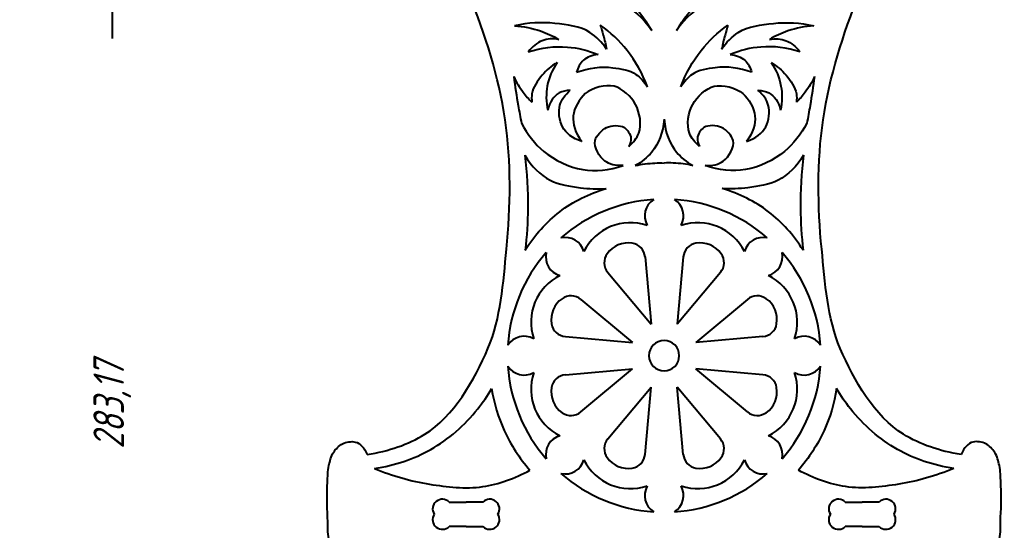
# Model space of a CAD drawing. Header units: millimetres. Extents: x -487 to -69, y -139 to 221.
# Drawn here: x -487 to -326.4, y 26.6 to 110.2 of the extents above; entities that cross this region are included whole.
import ezdxf

# ---------------------------------------------------------------- set-up
doc = ezdxf.new("R2010")
doc.units = ezdxf.units.MM
doc.linetypes.add('K5LT32768', pattern=[0])
doc.linetypes.add('K5LT_THIN', pattern=[0])
doc.styles.add('KDIMTEXTSTYLE', font='GOST_AU.SHX', dxfattribs={"width": 0.96, "oblique": 15, "height": 5})
doc.dimstyles.new('KDIMSTYLE (1.00)', dxfattribs={"dimtxt": 5, "dimasz": 1, "dimexe": 2, "dimexo": 0, "dimgap": 1, "dimtad": 1, "dimtxsty": 'KDIMTEXTSTYLE', "dimsah": 1, "dimcen": 0, "dimdle": 1, "dimadec": 0, "dimazin": 0, "dimtfac": 0.667, "dimtmove": 0, "dimatfit": 3, "dimfxl": 1, "dimtvp": 1, "dimtolj": 1, "dimtzin": 0, "dimarcsym": 0})

# ---------------------------------------------------------------- blocks, each defined once
blk = doc.blocks.new('KDIMARROW_01')
blk.add_hatch(color=0).paths.add_polyline_path([(0, 0), (-5, 0.66), (-4.5, 0), (-5, -0.66)])
at = {"color": 0, "linetype": 'K5LT_THIN'}
for p, q in [((-4.5, 0), (-5, 0.66)), ((-5, 0.66), (0, 0)), ((0, 0), (-5, -0.66)), ((-5, -0.66), (-4.5, 0)), ((0, 0), (-1, 0))]:
    blk.add_line(p, q, dxfattribs=at)

msp = doc.modelspace()

# ---------------------------------------------------------------- linework, layer by layer
at = {"color": 30, "linetype": 'K5LT32768', "true_color": 0xff8000}
for p, q in [((-384.769, 71.351), (-383.791, 60.381)), ((-378.526, 71.351), (-379.504, 60.381)), ((-390.857, 68.829), (-383.791, 60.381)), ((-372.438, 68.829), (-379.504, 60.381)), ((-395.271, 64.415), (-386.822, 57.349)), ((-368.024, 64.415), (-376.473, 57.349)), ((-397.793, 58.327), (-386.822, 57.349)), ((-365.502, 58.327), (-376.473, 57.349)), ((-397.793, 52.084), (-386.822, 53.062)), ((-395.271, 45.996), (-386.822, 53.062)), ((-365.502, 52.084), (-376.473, 53.062)), ((-368.024, 45.996), (-376.473, 53.062)), ((-390.857, 41.582), (-383.791, 50.031)), ((-384.769, 39.06), (-383.791, 50.031)), ((-372.438, 41.582), (-379.504, 50.031)), ((-378.526, 39.06), (-379.504, 50.031)), ((-416.771, 31.26), (-414.016, 31.26)), ((-411.261, 31.26), (-414.016, 31.26)), ((-352.034, 31.26), (-349.279, 31.26)), ((-346.524, 31.26), (-349.279, 31.26)), ((-414.016, 27.26), (-416.771, 27.26)), ((-414.016, 27.26), (-411.261, 27.26)), ((-349.279, 27.26), (-352.034, 27.26)), ((-349.279, 27.26), (-346.524, 27.26))]:
    msp.add_line(p, q, dxfattribs=at)
for centre, radius, start, end in [((-381.647, 55.206), 25.606, 93.815, 131.185), ((-381.647, 78.076), 3.175, 122.45639, 209.30135), ((-381.647, 78.076), 3.175, 330.69865, 57.54361), ((-381.647, 55.206), 25.606, 48.815, 86.185), ((-387.12, 68.417), 8.545, 71.55247, 153.44753), ((-376.175, 68.417), 8.545, 26.55247, 108.44753), ((-397.819, 71.378), 3.175, 15.69865, 102.54361), ((-365.476, 71.378), 3.175, 77.45639, 164.30135), ((-387.54, 69.432), 4.22, 80.58721, 144.41279), ((-387.259, 71.129), 2.5, 5.09361, 80.58721), ((-376.036, 71.129), 2.5, 99.41279, 174.90639), ((-375.755, 69.432), 4.22, 35.58721, 99.41279), ((-381.647, 55.206), 25.606, 138.815, 176.185), ((-397.819, 71.378), 3.175, 167.45639, 254.30135), ((-388.939, 70.433), 2.5, 144.41279, 219.90639), ((-374.356, 70.433), 2.5, 320.09361, 35.58721), ((-365.476, 71.378), 3.175, 285.69865, 12.54361), ((-381.647, 55.206), 25.606, 3.815, 41.185), ((-394.859, 60.678), 8.545, 116.55247, 198.44753), ((-368.436, 60.678), 8.545, 341.55247, 63.44753), ((-395.874, 61.099), 4.22, 125.58721, 189.41279), ((-396.875, 62.497), 2.5, 50.09361, 125.58721), ((-366.42, 62.497), 2.5, 54.41279, 129.90639), ((-367.421, 61.099), 4.22, 350.58721, 54.41279), ((-397.571, 60.817), 2.5, 189.41279, 264.90639), ((-365.724, 60.817), 2.5, 275.09361, 350.58721), ((-404.518, 55.206), 3.175, 60.69865, 147.54361), ((-358.777, 55.206), 3.175, 32.45639, 119.30135), ((-381.647, 55.206), 2.479, 90, 270), ((-381.647, 55.206), 2.479, 270, 90), ((-404.518, 55.206), 3.175, 212.45639, 299.30135), ((-381.647, 55.206), 25.606, 183.815, 221.185), ((-381.647, 55.206), 25.606, 318.815, 356.185), ((-358.777, 55.206), 3.175, 240.69865, 327.54361), ((-394.859, 49.734), 8.545, 161.55247, 243.44753), ((-397.571, 49.594), 2.5, 95.09361, 170.58721), ((-365.724, 49.594), 2.5, 9.41279, 84.90639), ((-368.436, 49.734), 8.545, 296.55247, 18.44753), ((-395.874, 49.313), 4.22, 170.58721, 234.41279), ((-367.421, 49.313), 4.22, 305.58721, 9.41279), ((-396.875, 47.914), 2.5, 234.41279, 309.90639), ((-366.42, 47.914), 2.5, 230.09361, 305.58721), ((-397.819, 39.034), 3.175, 105.69865, 192.54361), ((-365.476, 39.034), 3.175, 347.45639, 74.30135), ((-388.939, 39.978), 2.5, 140.09361, 215.58721), ((-374.356, 39.978), 2.5, 324.41279, 39.90639), ((-387.259, 39.282), 2.5, 279.41279, 354.90639), ((-376.036, 39.282), 2.5, 185.09361, 260.58721), ((-397.819, 39.034), 3.175, 257.45639, 344.30135), ((-387.12, 41.995), 8.545, 206.55247, 288.44753), ((-387.54, 40.979), 4.22, 215.58721, 279.41279), ((-376.175, 41.995), 8.545, 251.55247, 333.44753), ((-375.755, 40.979), 4.22, 260.58721, 324.41279), ((-365.476, 39.034), 3.175, 195.69865, 282.54361), ((-381.647, 55.206), 25.606, 228.815, 266.185), ((-381.647, 55.206), 25.606, 273.815, 311.185), ((-381.647, 32.335), 3.175, 150.69865, 237.54361), ((-381.647, 32.335), 3.175, 302.45639, 29.30135), ((-417.893, 30.137), 1.588, 45, 213.5549), ((-410.139, 30.137), 1.588, 326.4451, 135), ((-353.156, 30.137), 1.588, 45, 213.5549), ((-345.401, 30.137), 1.588, 326.4451, 135), ((-417.893, 28.382), 1.588, 146.4451, 315), ((-410.139, 28.382), 1.588, 225, 33.5549), ((-353.156, 28.382), 1.588, 146.4451, 315), ((-345.401, 28.382), 1.588, 225, 33.5549)]:
    msp.add_arc(centre, radius, start, end, dxfattribs=at)
for points, knots in [([(-430.196, 39.059), (-426.629, 39.576), (-423.488, 40.67), (-420.772, 42.341), (-416.029, 45.258), (-412.658, 51.163), (-410.435, 56.371), (-408.326, 61.308), (-407.949, 67.16), (-407.407, 72.615), (-406.712, 79.612), (-406.624, 86.879), (-407.629, 93.808), (-408.645, 100.814), (-410.897, 107.797), (-413.536, 114.409), (-415.322, 118.882), (-417.414, 123.239), (-419.813, 127.479)], [0, 0, 0, 0, 1, 1, 1, 2, 2, 2, 3, 3, 3, 4, 4, 4, 5, 5, 5, 6, 6, 6, 6]), ([(-333.099, 39.059), (-336.665, 39.576), (-339.807, 40.67), (-342.522, 42.341), (-347.265, 45.258), (-350.637, 51.163), (-352.86, 56.371), (-354.968, 61.308), (-355.346, 67.16), (-355.888, 72.615), (-356.582, 79.612), (-356.671, 86.879), (-355.666, 93.808), (-354.649, 100.814), (-352.398, 107.797), (-349.759, 114.409), (-347.973, 118.882), (-345.881, 123.239), (-343.482, 127.479)], [0, 0, 0, 0, 1, 1, 1, 2, 2, 2, 3, 3, 3, 4, 4, 4, 5, 5, 5, 6, 6, 6, 6]), ([(-383.669, 108.388), (-385.948, 112.094), (-388.722, 115.075), (-391.992, 117.333), (-395.37, 119.664), (-399.688, 122.163), (-403.711, 122.012), (-405.738, 121.935), (-408.689, 121.936), (-409.881, 120.48), (-410.571, 119.637), (-411.105, 118.168), (-411.082, 117.001), (-411.063, 116.067), (-410.785, 114.865), (-410.212, 114.186), (-409.533, 113.381), (-408.456, 112.939), (-406.982, 112.861)], [0, 0, 0, 0, 1, 1, 1, 2, 2, 2, 3, 3, 3, 4, 4, 4, 5, 5, 5, 6, 6, 6, 6]), ([(-379.626, 108.388), (-377.347, 112.094), (-374.573, 115.075), (-371.302, 117.333), (-367.925, 119.664), (-363.607, 122.163), (-359.584, 122.012), (-357.557, 121.935), (-354.606, 121.936), (-353.414, 120.48), (-352.724, 119.637), (-352.19, 118.168), (-352.213, 117.001), (-352.232, 116.067), (-352.51, 114.865), (-353.083, 114.186), (-353.762, 113.381), (-354.838, 112.939), (-356.313, 112.861)], [0, 0, 0, 0, 1, 1, 1, 2, 2, 2, 3, 3, 3, 4, 4, 4, 5, 5, 5, 6, 6, 6, 6]), ([(-397.293, 117.788), (-397.314, 116.934), (-397.159, 116.211), (-396.826, 115.619), (-396.236, 114.572), (-394.599, 114.171), (-393.389, 113.714), (-391.96, 113.176), (-390.211, 113.426), (-388.834, 112.845), (-386.807, 111.99), (-385.086, 110.504), (-383.669, 108.388)], [0, 0, 0, 0, 1, 1, 1, 2, 2, 2, 3, 3, 3, 4, 4, 4, 4]), ([(-366.002, 117.788), (-365.981, 116.934), (-366.136, 116.211), (-366.469, 115.619), (-367.059, 114.572), (-368.696, 114.171), (-369.906, 113.714), (-371.334, 113.176), (-373.084, 113.426), (-374.461, 112.845), (-376.487, 111.99), (-378.209, 110.504), (-379.626, 108.388)], [0, 0, 0, 0, 1, 1, 1, 2, 2, 2, 3, 3, 3, 4, 4, 4, 4]), ([(-391.046, 105.357), (-391.822, 106.497), (-392.731, 107.405), (-393.772, 108.083), (-395.37, 109.122), (-397.563, 109.359), (-399.5, 109.566), (-401.662, 109.798), (-403.859, 109.671), (-406.091, 109.187)], [0, 0, 0, 0, 1, 1, 1, 2, 2, 2, 3, 3, 3, 3]), ([(-384.386, 99.18), (-385.198, 101.396), (-386.303, 103.386), (-387.699, 105.149), (-388.932, 106.707), (-390.393, 108.087), (-392.081, 109.29)], [0, 0, 0, 0, 1, 1, 1, 2, 2, 2, 2]), ([(-392.081, 109.29), (-391.909, 108.741), (-391.748, 108.189), (-391.598, 107.634), (-391.394, 106.88), (-391.21, 106.121), (-391.046, 105.357)], [0, 0, 0, 0, 1, 1, 1, 2, 2, 2, 2]), ([(-378.909, 99.18), (-378.096, 101.396), (-376.992, 103.386), (-375.596, 105.149), (-374.363, 106.707), (-372.902, 108.087), (-371.214, 109.29)], [0, 0, 0, 0, 1, 1, 1, 2, 2, 2, 2]), ([(-372.249, 105.357), (-371.472, 106.497), (-370.564, 107.405), (-369.523, 108.083), (-367.925, 109.122), (-365.732, 109.359), (-363.795, 109.566), (-361.633, 109.798), (-359.436, 109.671), (-357.204, 109.187)], [0, 0, 0, 0, 1, 1, 1, 2, 2, 2, 3, 3, 3, 3]), ([(-371.214, 109.29), (-371.385, 108.741), (-371.546, 108.189), (-371.697, 107.634), (-371.901, 106.88), (-372.085, 106.121), (-372.249, 105.357)], [0, 0, 0, 0, 1, 1, 1, 2, 2, 2, 2]), ([(-406.091, 109.187), (-404.632, 109.071), (-403.229, 108.783), (-401.881, 108.324), (-400.835, 107.968), (-399.823, 107.507), (-398.845, 106.944)], [0, 0, 0, 0, 1, 1, 1, 2, 2, 2, 2]), ([(-357.204, 109.187), (-358.663, 109.071), (-360.066, 108.783), (-361.414, 108.324), (-362.459, 107.968), (-363.472, 107.507), (-364.45, 106.944)], [0, 0, 0, 0, 1, 1, 1, 2, 2, 2, 2]), ([(-398.845, 106.944), (-399.849, 107.117), (-400.758, 107.048), (-401.571, 106.737), (-402.439, 106.404), (-403.198, 105.794), (-403.848, 104.908)], [0, 0, 0, 0, 1, 1, 1, 2, 2, 2, 2]), ([(-364.45, 106.944), (-363.446, 107.117), (-362.537, 107.048), (-361.724, 106.737), (-360.856, 106.404), (-360.097, 105.794), (-359.447, 104.908)], [0, 0, 0, 0, 1, 1, 1, 2, 2, 2, 2]), ([(-403.848, 104.908), (-401.695, 105.603), (-399.567, 105.868), (-397.464, 105.702), (-395.768, 105.568), (-394.089, 105.154), (-392.426, 104.459)], [0, 0, 0, 0, 1, 1, 1, 2, 2, 2, 2]), ([(-392.426, 104.459), (-393.436, 104.385), (-394.241, 104.074), (-394.842, 103.528), (-395.365, 103.051), (-395.733, 102.396), (-395.946, 101.561)], [0, 0, 0, 0, 1, 1, 1, 2, 2, 2, 2]), ([(-359.447, 104.908), (-361.6, 105.603), (-363.728, 105.868), (-365.83, 105.702), (-367.526, 105.568), (-369.206, 105.154), (-370.869, 104.459)], [0, 0, 0, 0, 1, 1, 1, 2, 2, 2, 2]), ([(-370.869, 104.459), (-369.859, 104.385), (-369.054, 104.074), (-368.453, 103.528), (-367.93, 103.051), (-367.562, 102.396), (-367.349, 101.561)], [0, 0, 0, 0, 1, 1, 1, 2, 2, 2, 2]), ([(-399.121, 103.183), (-400.078, 102.596), (-400.895, 101.894), (-401.571, 101.078), (-402.298, 100.199), (-403.101, 99.158), (-403.262, 98.041), (-403.325, 97.597), (-403.325, 97.137), (-403.262, 96.661)], [0, 0, 0, 0, 1, 1, 1, 2, 2, 2, 3, 3, 3, 3]), ([(-399.121, 103.183), (-399.951, 101.95), (-400.492, 100.662), (-400.743, 99.318), (-400.98, 98.045), (-400.957, 96.722), (-400.673, 95.349)], [0, 0, 0, 0, 1, 1, 1, 2, 2, 2, 2]), ([(-364.174, 103.183), (-363.343, 101.95), (-362.803, 100.662), (-362.552, 99.318), (-362.315, 98.045), (-362.338, 96.722), (-362.621, 95.349)], [0, 0, 0, 0, 1, 1, 1, 2, 2, 2, 2]), ([(-364.174, 103.183), (-363.216, 102.596), (-362.4, 101.894), (-361.724, 101.078), (-360.997, 100.199), (-360.194, 99.158), (-360.033, 98.041), (-359.97, 97.597), (-359.97, 97.137), (-360.033, 96.661)], [0, 0, 0, 0, 1, 1, 1, 2, 2, 2, 3, 3, 3, 3]), ([(-395.946, 101.561), (-393.929, 102.306), (-391.95, 102.559), (-390.011, 102.32), (-388.74, 102.163), (-387.285, 101.933), (-386.25, 101.216), (-385.52, 100.71), (-384.899, 100.032), (-384.386, 99.18)], [0, 0, 0, 0, 1, 1, 1, 2, 2, 2, 3, 3, 3, 3]), ([(-367.349, 101.561), (-369.366, 102.306), (-371.345, 102.559), (-373.284, 102.32), (-374.555, 102.163), (-376.01, 101.933), (-377.045, 101.216), (-377.774, 100.71), (-378.396, 100.032), (-378.909, 99.18)], [0, 0, 0, 0, 1, 1, 1, 2, 2, 2, 3, 3, 3, 3]), ([(-406.219, 100.851), (-406.01, 99.276), (-405.772, 97.706), (-405.503, 96.141), (-405.336, 95.165), (-405.157, 94.191), (-404.967, 93.219)], [0, 0, 0, 0, 1, 1, 1, 2, 2, 2, 2]), ([(-406.219, 100.851), (-405.799, 99.946), (-405.296, 99.102), (-404.711, 98.317), (-404.274, 97.731), (-403.791, 97.179), (-403.262, 96.661)], [0, 0, 0, 0, 1, 1, 1, 2, 2, 2, 2]), ([(-387.423, 89.449), (-386.652, 90.098), (-386.111, 90.811), (-385.801, 91.588), (-385.251, 92.964), (-385.618, 95.021), (-386.319, 96.316), (-386.997, 97.569), (-388.513, 98.962), (-389.838, 99.283), (-391.234, 99.621), (-393.397, 99.027), (-394.531, 98.076), (-395.503, 97.26), (-396.372, 95.683), (-396.498, 94.418), (-396.632, 93.078), (-396.172, 91.686), (-395.118, 90.242)], [0, 0, 0, 0, 1, 1, 1, 2, 2, 2, 3, 3, 3, 4, 4, 4, 5, 5, 5, 6, 6, 6, 6]), ([(-375.872, 89.449), (-376.643, 90.098), (-377.183, 90.811), (-377.494, 91.588), (-378.044, 92.964), (-377.677, 95.021), (-376.976, 96.316), (-376.298, 97.569), (-374.782, 98.962), (-373.457, 99.283), (-372.061, 99.621), (-369.897, 99.027), (-368.764, 98.076), (-367.792, 97.26), (-366.923, 95.683), (-366.797, 94.418), (-366.663, 93.078), (-367.123, 91.686), (-368.177, 90.242)], [0, 0, 0, 0, 1, 1, 1, 2, 2, 2, 3, 3, 3, 4, 4, 4, 5, 5, 5, 6, 6, 6, 6]), ([(-357.076, 100.851), (-357.496, 99.946), (-357.999, 99.102), (-358.584, 98.317), (-359.021, 97.731), (-359.504, 97.179), (-360.033, 96.661)], [0, 0, 0, 0, 1, 1, 1, 2, 2, 2, 2]), ([(-357.076, 100.851), (-357.285, 99.276), (-357.523, 97.706), (-357.791, 96.141), (-357.959, 95.165), (-358.138, 94.191), (-358.328, 93.219)], [0, 0, 0, 0, 1, 1, 1, 2, 2, 2, 2]), ([(-396.981, 98.628), (-397.669, 98.606), (-398.267, 98.456), (-398.776, 98.179), (-399.712, 97.669), (-400.345, 96.725), (-400.673, 95.349)], [0, 0, 0, 0, 1, 1, 1, 2, 2, 2, 2]), ([(-395.118, 90.242), (-396.634, 90.781), (-397.681, 91.587), (-398.258, 92.658), (-398.779, 93.626), (-398.985, 95.141), (-398.672, 96.212), (-398.414, 97.095), (-397.851, 97.9), (-396.981, 98.628)], [0, 0, 0, 0, 1, 1, 1, 2, 2, 2, 3, 3, 3, 3]), ([(-368.177, 90.242), (-366.661, 90.781), (-365.614, 91.587), (-365.037, 92.658), (-364.516, 93.626), (-364.31, 95.141), (-364.623, 96.212), (-364.88, 97.095), (-365.444, 97.9), (-366.314, 98.628)], [0, 0, 0, 0, 1, 1, 1, 2, 2, 2, 3, 3, 3, 3]), ([(-366.314, 98.628), (-365.626, 98.606), (-365.028, 98.456), (-364.519, 98.179), (-363.583, 97.669), (-362.95, 96.725), (-362.621, 95.349)], [0, 0, 0, 0, 1, 1, 1, 2, 2, 2, 2]), ([(-404.967, 93.219), (-403.971, 91.437), (-402.795, 89.838), (-401.329, 88.628), (-399.568, 87.172), (-397.184, 86.01), (-394.949, 85.646), (-392.839, 85.303), (-390.633, 85.521), (-388.33, 86.302)], [0, 0, 0, 0, 1, 1, 1, 2, 2, 2, 3, 3, 3, 3]), ([(-381.647, 93.875), (-381.826, 91.728), (-382.504, 89.94), (-383.679, 88.508), (-384.391, 87.642), (-385.286, 86.906), (-386.363, 86.302)], [0, 0, 0, 0, 1, 1, 1, 2, 2, 2, 2]), ([(-381.647, 93.875), (-381.468, 91.728), (-380.791, 89.94), (-379.615, 88.508), (-378.904, 87.642), (-378.009, 86.906), (-376.932, 86.302)], [0, 0, 0, 0, 1, 1, 1, 2, 2, 2, 2]), ([(-358.328, 93.219), (-359.324, 91.437), (-360.5, 89.838), (-361.965, 88.628), (-363.727, 87.172), (-366.111, 86.01), (-368.346, 85.646), (-370.456, 85.303), (-372.662, 85.521), (-374.964, 86.302)], [0, 0, 0, 0, 1, 1, 1, 2, 2, 2, 3, 3, 3, 3]), ([(-388.33, 86.302), (-389.577, 86.238), (-390.574, 86.481), (-391.322, 87.033), (-392.226, 87.7), (-393.174, 89.371), (-392.944, 90.38), (-392.767, 91.157), (-391.838, 92.161), (-391.046, 92.52), (-390.243, 92.884), (-388.845, 93.003), (-388.147, 92.52), (-387.659, 92.182), (-387.123, 91.417), (-387.078, 90.795), (-387.047, 90.368), (-387.162, 89.92), (-387.423, 89.449)], [0, 0, 0, 0, 1, 1, 1, 2, 2, 2, 3, 3, 3, 4, 4, 4, 5, 5, 5, 6, 6, 6, 6]), ([(-374.964, 86.302), (-373.718, 86.238), (-372.721, 86.481), (-371.973, 87.033), (-371.069, 87.7), (-370.121, 89.371), (-370.351, 90.38), (-370.528, 91.157), (-371.457, 92.161), (-372.249, 92.52), (-373.051, 92.884), (-374.45, 93.003), (-375.147, 92.52), (-375.636, 92.182), (-376.172, 91.417), (-376.217, 90.795), (-376.248, 90.368), (-376.133, 89.92), (-375.872, 89.449)], [0, 0, 0, 0, 1, 1, 1, 2, 2, 2, 3, 3, 3, 4, 4, 4, 5, 5, 5, 6, 6, 6, 6]), ([(-404.43, 87.984), (-404.069, 85.097), (-403.903, 82.211), (-403.929, 79.326), (-403.95, 77.036), (-404.093, 74.746), (-404.359, 72.456)], [0, 0, 0, 0, 1, 1, 1, 2, 2, 2, 2]), ([(-404.43, 87.984), (-403.313, 86.146), (-401.93, 84.787), (-400.28, 83.905), (-398.838, 83.135), (-397.015, 82.904), (-395.343, 82.689), (-393.954, 82.51), (-392.546, 82.462), (-391.121, 82.545)], [0, 0, 0, 0, 1, 1, 1, 2, 2, 2, 3, 3, 3, 3]), ([(-386.363, 86.302), (-385.296, 86.536), (-384.222, 86.676), (-383.143, 86.719), (-382.646, 86.74), (-382.147, 86.74), (-381.647, 86.719)], [0, 0, 0, 0, 1, 1, 1, 2, 2, 2, 2]), ([(-376.932, 86.302), (-377.999, 86.536), (-379.073, 86.676), (-380.152, 86.719), (-380.649, 86.74), (-381.148, 86.74), (-381.647, 86.719)], [0, 0, 0, 0, 1, 1, 1, 2, 2, 2, 2]), ([(-358.865, 87.984), (-359.981, 86.146), (-361.365, 84.787), (-363.015, 83.905), (-364.457, 83.135), (-366.28, 82.904), (-367.952, 82.689), (-369.341, 82.51), (-370.748, 82.462), (-372.174, 82.545)], [0, 0, 0, 0, 1, 1, 1, 2, 2, 2, 3, 3, 3, 3]), ([(-358.865, 87.984), (-359.225, 85.097), (-359.392, 82.211), (-359.366, 79.326), (-359.344, 77.036), (-359.201, 74.746), (-358.936, 72.456)], [0, 0, 0, 0, 1, 1, 1, 2, 2, 2, 2]), ([(-404.359, 72.456), (-402.793, 74.974), (-400.909, 77.072), (-398.706, 78.753), (-396.498, 80.437), (-393.97, 81.701), (-391.121, 82.545)], [0, 0, 0, 0, 1, 1, 1, 2, 2, 2, 2]), ([(-358.936, 72.456), (-360.502, 74.974), (-362.386, 77.072), (-364.589, 78.753), (-366.797, 80.437), (-369.325, 81.701), (-372.174, 82.545)], [0, 0, 0, 0, 1, 1, 1, 2, 2, 2, 2]), ([(-429.003, 36.76), (-425.631, 37.259), (-422.563, 38.289), (-419.798, 39.851), (-416.9, 41.488), (-414.208, 43.881), (-412.105, 46.514), (-411.278, 47.549), (-410.522, 48.649), (-409.838, 49.811)], [0, 0, 0, 0, 1, 1, 1, 2, 2, 2, 3, 3, 3, 3]), ([(-409.838, 49.811), (-409.448, 47.384), (-408.761, 45.095), (-407.777, 42.942), (-406.722, 40.632), (-405.325, 38.479), (-403.587, 36.485)], [0, 0, 0, 0, 1, 1, 1, 2, 2, 2, 2]), ([(-353.457, 49.811), (-353.847, 47.384), (-354.534, 45.095), (-355.517, 42.942), (-356.573, 40.632), (-357.97, 38.479), (-359.708, 36.485)], [0, 0, 0, 0, 1, 1, 1, 2, 2, 2, 2]), ([(-334.292, 36.76), (-337.664, 37.259), (-340.732, 38.289), (-343.496, 39.851), (-346.394, 41.488), (-349.087, 43.881), (-351.19, 46.514), (-352.017, 47.549), (-352.772, 48.649), (-353.457, 49.811)], [0, 0, 0, 0, 1, 1, 1, 2, 2, 2, 3, 3, 3, 3]), ([(-433.914, 21.827), (-434.68, 22.319), (-435.301, 22.889), (-435.777, 23.536), (-436.925, 25.098), (-436.541, 27.549), (-436.674, 29.574), (-436.781, 31.195), (-436.762, 32.835), (-436.674, 34.459), (-436.624, 35.382), (-436.642, 36.328), (-436.44, 37.223), (-436.273, 37.962), (-436.096, 38.767), (-435.686, 39.385), (-435.324, 39.93), (-434.804, 40.496), (-434.232, 40.78), (-433.627, 41.08), (-432.735, 41.243), (-432.125, 41.077), (-431.324, 40.86), (-430.681, 40.187), (-430.196, 39.059)], [0, 0, 0, 0, 1, 1, 1, 2, 2, 2, 3, 3, 3, 4, 4, 4, 5, 5, 5, 6, 6, 6, 7, 7, 7, 8, 8, 8, 8]), ([(-329.381, 21.827), (-328.615, 22.319), (-327.993, 22.889), (-327.518, 23.536), (-326.37, 25.098), (-326.754, 27.549), (-326.621, 29.574), (-326.514, 31.195), (-326.533, 32.835), (-326.621, 34.459), (-326.67, 35.382), (-326.653, 36.328), (-326.855, 37.223), (-327.022, 37.962), (-327.198, 38.767), (-327.609, 39.385), (-327.97, 39.93), (-328.491, 40.496), (-329.063, 40.78), (-329.668, 41.08), (-330.56, 41.243), (-331.17, 41.077), (-331.971, 40.86), (-332.614, 40.187), (-333.099, 39.059)], [0, 0, 0, 0, 1, 1, 1, 2, 2, 2, 3, 3, 3, 4, 4, 4, 5, 5, 5, 6, 6, 6, 7, 7, 7, 8, 8, 8, 8]), ([(-429.003, 36.76), (-426.06, 35.531), (-423.057, 34.672), (-419.993, 34.184), (-417.145, 33.73), (-414.11, 33.352), (-411.292, 33.783), (-408.651, 34.188), (-406.083, 35.088), (-403.587, 36.485)], [0, 0, 0, 0, 1, 1, 1, 2, 2, 2, 3, 3, 3, 3]), ([(-334.292, 36.76), (-337.234, 35.531), (-340.238, 34.672), (-343.302, 34.184), (-346.15, 33.73), (-349.185, 33.352), (-352.003, 33.783), (-354.644, 34.188), (-357.212, 35.088), (-359.708, 36.485)], [0, 0, 0, 0, 1, 1, 1, 2, 2, 2, 3, 3, 3, 3])]:
    msp.add_open_spline(points, degree=3, knots=knots, dxfattribs=at)

# ---------------------------------------------------------------- dimensions: what is measured, and where the dimension line sits
at = {"color": 7}
msp.add_linear_dim(base=(-471.84, -94.467), p1=(-451.937, 188.704), p2=(-451.937, -94.467), angle=90, location=(-471.84, 47.119), dimstyle='KDIMSTYLE (1.00)', override={"dimexo": 0, "dimpost": '\\H5.0;\\W0.965;\\Q15;<>', "dimblk1": 'KDIMARROW_01', "dimblk2": 'KDIMARROW_01', "dimse1": 0, "dimse2": 0, "dimclrt": 7, "dimtolj": 1}, dxfattribs=at).render()

doc.saveas('drawing.dxf')
